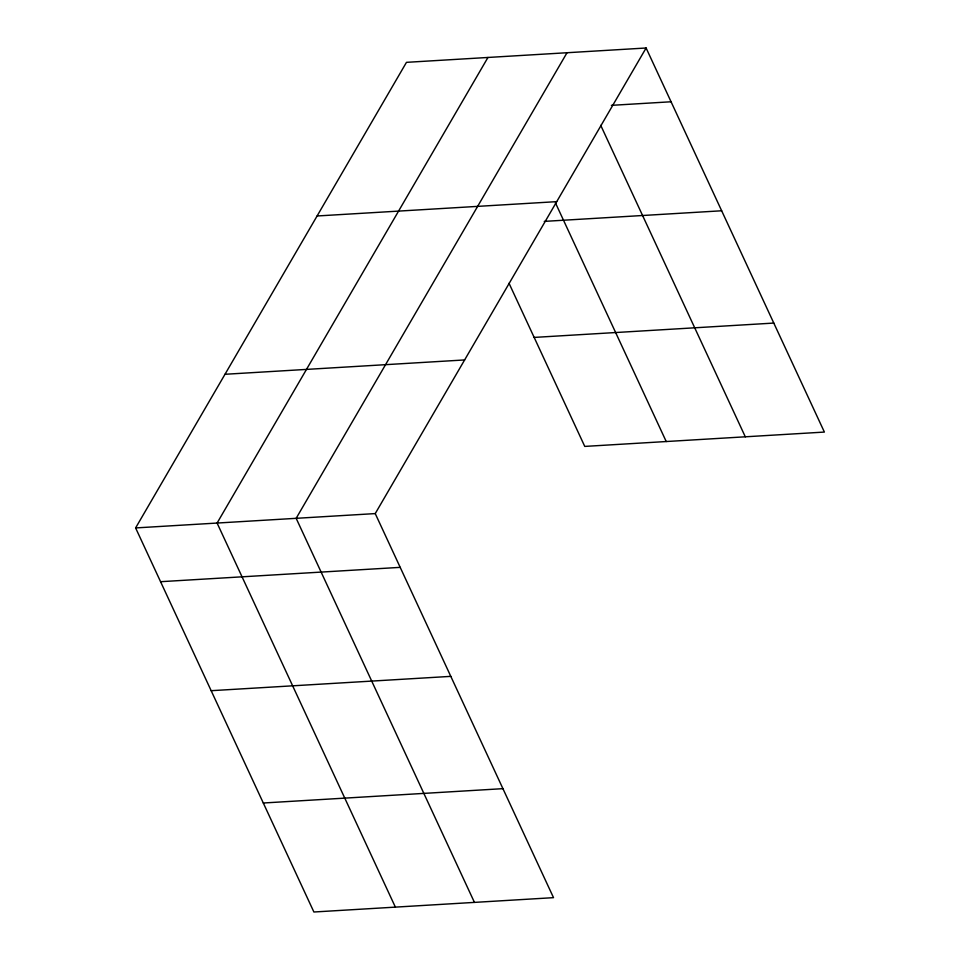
<?xml version="1.0" encoding="UTF-8"?>
<svg xmlns="http://www.w3.org/2000/svg" width="960" height="960" viewBox="0 0 960 960"><rect width="100%" height="100%" fill="white"/><g stroke="black" fill="none" stroke-linecap="round" stroke-linejoin="round"><path stroke-width="1.44" d="M646.104 48L375.24 513.588L553.524 897.66L313.896 912L135.612 527.928L406.476 62.34L646.104 48L824.388 432.072L584.76 446.412L509.04 283.296M487.956 57.468L217.092 523.056L395.376 907.128M567.024 52.728L296.16 518.316L474.444 902.388M611.388 105.348L671.064 101.772M317.1 215.976L556.716 201.648M544.248 221.388L721.656 210.78M534.168 337.416L773.784 323.076M225 374.28L464.628 359.94M135.612 527.928L375.24 513.588M160.584 581.7L400.2 567.36M211.176 690.696L450.792 676.368M263.304 803.004L502.92 788.664M600.732 125.352L745.308 436.812M555.384 202.74L666.228 441.54"/></g></svg>
